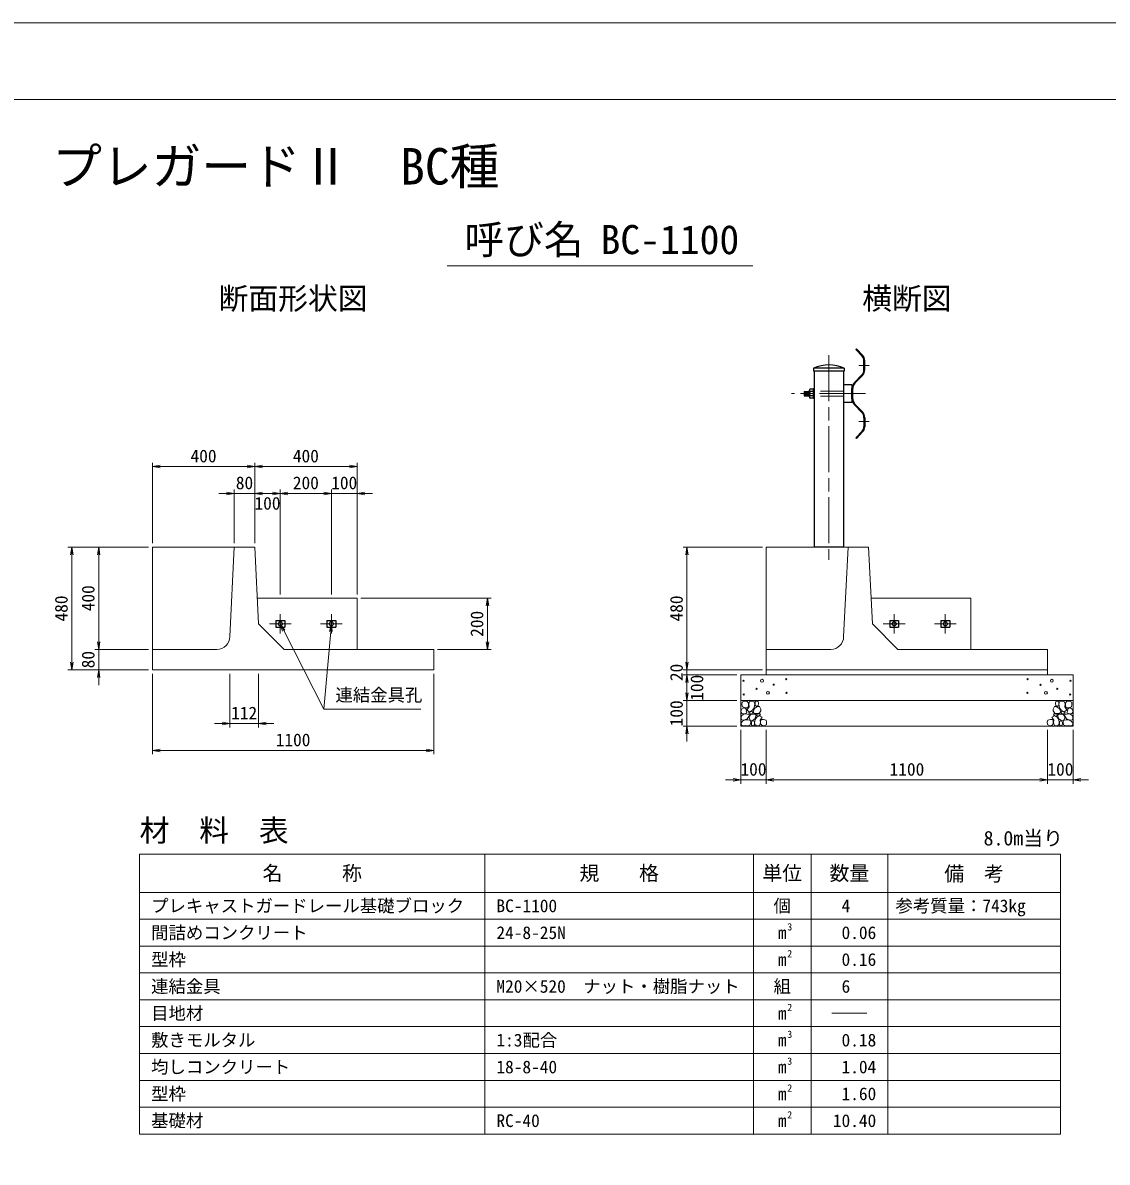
# Model space of a CAD drawing. Units: millimetres at full size, sheet at 1:15. Extents: x 0 to 12615, y 0 to 8910.
# Drawn here: x 5318 to 9558, y 4455 to 8910 of the extents above; entities that cross this region are included whole.
import ezdxf
from ezdxf.enums import TextEntityAlignment as Align

# ---------------------------------------------------------------- set-up
doc = ezdxf.new("R2010")
doc.units = ezdxf.units.MM
doc.header["$LTSCALE"] = 15
doc.linetypes.add('CHAIN', pattern=[18.5, 12, -1.5, 3.5, -1.5])
doc.linetypes.add('DASHED_SPACED', pattern=[12, 6, -6])
for name, color, linetype, lineweight in [('D-BMK', 2, 'CHAIN', 13), ('D-DCR-HCHn', 4, 'Continuous', 9), ('D-MTR-FRAM', 7, 'Continuous', 13), ('D-MTR-LINE', 7, 'Continuous', 13), ('D-MTR-TXT', 7, 'Continuous', 13), ('D-STR-DIM', 7, 'Continuous', 13), ('D-STR-STRn', 1, 'Continuous', 25), ('D-STR-TXT', 7, 'Continuous', 13), ('D-TTL', 2, 'Continuous', 13), ('D-TTL-TXT', 7, 'Continuous', 13)]:
    doc.layers.add(name, color=color, linetype=linetype, lineweight=lineweight)
doc.layers.add('D-MTR', color=7, linetype='Continuous')
doc.styles.add('ＭＳ ゴシック', font='')
doc.styles.get('ＭＳ ゴシック').set_extended_font_data('MS Gothic')

# ---------------------------------------------------------------- blocks, each defined once
blk = doc.blocks.new('open_arrow')
at = {"color": 0, "linetype": 'Continuous', "lineweight": -2}
blk.add_lwpolyline([(7.5, 1.25), (0, 0), (7.5, -1.25)], dxfattribs=at)

msp = doc.modelspace()

# ---------------------------------------------------------------- linework, layer by layer
at = {"layer": 'D-BMK'}
for p, q in [((8470, 7610), (8470, 6810)), ((8626.89, 7569.5), (8586.95, 7569.5)), ((8613.35, 7460), (8323.65, 7460)), ((8626.89, 7350.5), (8586.95, 7350.5)), ((6325, 6522.5), (6325, 6597.5)), ((6525, 6522.5), (6525, 6597.5)), ((8725, 6522.5), (8725, 6597.5)), ((8925, 6522.5), (8925, 6597.5)), ((6282.5, 6560), (6367.5, 6560)), ((6482.5, 6560), (6567.5, 6560)), ((8682.5, 6560), (8767.5, 6560)), ((8882.5, 6560), (8967.5, 6560))]:
    msp.add_line(p, q, dxfattribs=at)
at = {"layer": 'D-DCR-HCHn'}
for points in [[(8150.6, 6255.8), (8140.2, 6258.11), (8130.95, 6253.49), (8129.8, 6243.08), (8132.11, 6234.99), (8143.66, 6231.53), (8151.75, 6231.53), (8155.22, 6237.31), (8155.22, 6250.02)], [(8159.84, 6256.95), (8156.38, 6246.55), (8157.53, 6234.99), (8149.44, 6222.28), (8159.84, 6216.5), (8171.4, 6222.28), (8178.34, 6231.53), (8180.65, 6246.55), (8178.34, 6254.64), (8171.4, 6258.11)], [(8179.49, 6229.22), (8173.71, 6215.35), (8178.34, 6209.57), (8192.21, 6209.57), (8197.98, 6211.88), (8203.76, 6219.97), (8203.76, 6226.9), (8197.98, 6236.15), (8191.05, 6237.31)], [(8181.8, 6254.64), (8181.8, 6240.77), (8187.58, 6237.31), (8193.36, 6240.77), (8194.52, 6248.86), (8193.36, 6255.8), (8185.27, 6258.11)], [(9370.51, 6229.22), (9376.29, 6215.35), (9371.66, 6209.57), (9357.79, 6209.57), (9352.02, 6211.88), (9346.24, 6219.97), (9346.24, 6226.9), (9352.02, 6236.15), (9358.95, 6237.31)], [(9368.2, 6254.64), (9368.2, 6240.77), (9362.42, 6237.31), (9356.64, 6240.77), (9355.48, 6248.86), (9356.64, 6255.8), (9364.73, 6258.11)], [(9390.16, 6256.95), (9393.62, 6246.55), (9392.47, 6234.99), (9400.56, 6222.28), (9390.16, 6216.5), (9378.6, 6222.28), (9371.66, 6231.53), (9369.35, 6246.55), (9371.66, 6254.64), (9378.6, 6258.11)], [(9399.4, 6255.8), (9409.8, 6258.11), (9419.05, 6253.49), (9420.2, 6243.08), (9417.89, 6234.99), (9406.34, 6231.53), (9398.25, 6231.53), (9394.78, 6237.31), (9394.78, 6250.02)], [(8128.64, 6226.9), (8125.17, 6216.5), (8129.8, 6209.57), (8141.35, 6208.41), (8149.24, 6211.8), (8145.98, 6219.97), (8148.29, 6224.59), (8143.66, 6229.22), (8136.73, 6231.53)], [(8150.58, 6188.5), (8159.14, 6201.35), (8158.07, 6204.56), (8146.3, 6207.77), (8135.6, 6206.7), (8128.11, 6200.28), (8127.03, 6192.78), (8128.11, 6185.29), (8136.67, 6183.15)], [(8162.16, 6216.5), (8156.38, 6211.88), (8158.69, 6208.41), (8166.78, 6208.41), (8170.25, 6209.57), (8172.56, 6214.19), (8169.09, 6217.66)], [(8180.54, 6188.5), (8185.89, 6201.35), (8181.61, 6206.7), (8168.77, 6206.7), (8163.42, 6204.56), (8158.07, 6197.07), (8158.07, 6190.64), (8163.42, 6182.08), (8169.84, 6181.01)], [(8198.73, 6162.82), (8201.94, 6172.45), (8200.87, 6183.15), (8208.36, 6194.93), (8198.73, 6200.28), (8188.03, 6194.93), (8181.61, 6186.36), (8179.47, 6172.45), (8181.61, 6164.96), (8188.03, 6161.75)], [(8196.59, 6200.28), (8201.94, 6204.56), (8199.8, 6207.77), (8192.31, 6207.77), (8189.1, 6206.7), (8186.96, 6202.42), (8190.17, 6199.21)], [(9351.27, 6162.82), (9348.06, 6172.45), (9349.13, 6183.15), (9341.64, 6194.93), (9351.27, 6200.28), (9361.97, 6194.93), (9368.39, 6186.36), (9370.53, 6172.45), (9368.39, 6164.96), (9361.97, 6161.75)], [(9353.41, 6200.28), (9348.06, 6204.56), (9350.2, 6207.77), (9357.69, 6207.77), (9360.9, 6206.7), (9363.04, 6202.42), (9359.83, 6199.21)], [(9369.46, 6188.5), (9364.11, 6201.35), (9368.39, 6206.7), (9381.23, 6206.7), (9386.58, 6204.56), (9391.93, 6197.07), (9391.93, 6190.64), (9386.58, 6182.08), (9380.16, 6181.01)], [(9387.84, 6216.5), (9393.62, 6211.88), (9391.31, 6208.41), (9383.22, 6208.41), (9379.75, 6209.57), (9377.44, 6214.19), (9380.91, 6217.66)], [(9399.42, 6188.5), (9390.86, 6201.35), (9391.93, 6204.56), (9403.7, 6207.77), (9414.4, 6206.7), (9421.89, 6200.28), (9422.97, 6192.78), (9421.89, 6185.29), (9413.33, 6183.15)], [(9421.36, 6226.9), (9424.83, 6216.5), (9420.2, 6209.57), (9408.65, 6208.41), (9400.76, 6211.8), (9404.02, 6219.97), (9401.71, 6224.59), (9406.34, 6229.22), (9413.27, 6231.53)], [(8154.86, 6161.75), (8162.35, 6164.96), (8164.49, 6175.66), (8160.21, 6183.15), (8152.72, 6185.29), (8143.09, 6184.22), (8132.39, 6179.94), (8127.03, 6173.52), (8127.03, 6166.03), (8130.25, 6161.75), (8143.09, 6162.82)], [(8178.4, 6164.96), (8178.4, 6177.8), (8173.05, 6181.01), (8167.7, 6177.8), (8166.63, 6170.31), (8167.7, 6163.89), (8175.19, 6161.75)], [(8207.29, 6163.89), (8216.92, 6161.75), (8225.49, 6166.03), (8226.56, 6175.66), (8224.42, 6183.15), (8213.71, 6186.36), (8206.22, 6186.36), (8203.01, 6181.01), (8203.01, 6169.24)], [(9342.71, 6163.89), (9333.08, 6161.75), (9324.51, 6166.03), (9323.44, 6175.66), (9325.58, 6183.15), (9336.29, 6186.36), (9343.78, 6186.36), (9346.99, 6181.01), (9346.99, 6169.24)], [(9371.6, 6164.96), (9371.6, 6177.8), (9376.95, 6181.01), (9382.3, 6177.8), (9383.37, 6170.31), (9382.3, 6163.89), (9374.81, 6161.75)], [(9395.14, 6161.75), (9387.65, 6164.96), (9385.51, 6175.66), (9389.79, 6183.15), (9397.28, 6185.29), (9406.91, 6184.22), (9417.61, 6179.94), (9422.97, 6173.52), (9422.97, 6166.03), (9419.75, 6161.75), (9406.91, 6162.82)]]:
    msp.add_lwpolyline(points, close=True, dxfattribs=at)
for centre, radius in [((8135.73, 6337.43), 2.25), ((8208.34, 6337.43), 5.62), ((8303.13, 6343.48), 2.25), ((9246.87, 6343.48), 2.25), ((9341.66, 6337.43), 5.62), ((9414.27, 6337.43), 2.25), ((8136.87, 6283.92), 2.25), ((8187.29, 6305.76), 2.25), ((8231.66, 6289.97), 5.62), ((8253.69, 6322.35), 2.25), ((8304.27, 6289.97), 2.25), ((9245.73, 6289.97), 2.25), ((9297.29, 6321.64), 2.25), ((9318.34, 6289.97), 5.62), ((9362.71, 6305.76), 2.25), ((9413.13, 6283.92), 2.25)]:
    msp.add_circle(centre, radius, dxfattribs=at)
at = {"layer": 'D-MTR-FRAM'}
for p, q in [((5775, 5660), (9375, 5660)), ((5775, 5660), (5775, 4565)), ((8700, 5660), (8700, 4565)), ((9375, 5660), (9375, 4565)), ((5775, 4565), (9375, 4565))]:
    msp.add_line(p, q, dxfattribs=at)
at = {"layer": 'D-MTR-LINE'}
for p, q in [((7125, 5660), (7125, 4565)), ((8175, 5660), (8175, 4565)), ((8400, 5660), (8400, 4565)), ((5775, 5510), (9375, 5510)), ((5775, 5405), (9375, 5405)), ((5775, 5300), (9375, 5300)), ((5775, 5195), (9375, 5195)), ((5775, 5090), (9375, 5090)), ((5775, 4985), (9375, 4985)), ((5775, 4880), (9375, 4880)), ((5775, 4775), (9375, 4775)), ((5775, 4670), (9375, 4670))]:
    msp.add_line(p, q, dxfattribs=at)
at = {"layer": 'D-MTR-TXT'}
msp.add_line((8481.7, 5037.5), (8618.3, 5037.5), dxfattribs=at)
at = {"layer": 'D-STR-DIM'}
for p, q in [((5825, 6875), (5825, 7190)), ((5825, 7175), (6225, 7175)), ((6225, 6875), (6225, 7190)), ((6225, 6875), (6225, 7190)), ((6625, 7175), (6225, 7175)), ((6625, 6675), (6625, 7190)), ((6145, 6875), (6145, 7085)), ((6225, 6875), (6225, 7085)), ((6225, 6875), (6225, 7085)), ((6325, 6675), (6325, 7085)), ((6325, 6675), (6325, 7085)), ((6525, 6675), (6525, 7085)), ((6525, 6675), (6525, 7085)), ((6625, 6675), (6625, 7085)), ((6085, 7070), (6285, 7070)), ((6225, 7070), (6325, 7070)), ((6325, 7070), (6525, 7070)), ((6465, 7070), (6685, 7070)), ((5810, 6860), (5495, 6860)), ((5510, 6860), (5510, 6380)), ((5810, 6860), (5600, 6860)), ((5615, 6460), (5615, 6860)), ((8210, 6860), (7900, 6860)), ((7915, 6860), (7915, 6380)), ((6640, 6660), (7150, 6660)), ((7135, 6460), (7135, 6660)), ((5615, 6320), (5615, 6520)), ((5810, 6460), (5600, 6460)), ((5810, 6460), (5600, 6460)), ((6940, 6460), (7150, 6460)), ((7915, 6440), (7915, 6300)), ((5810, 6380), (5495, 6380)), ((5810, 6380), (5600, 6380)), ((8210, 6380), (7900, 6380)), ((8210, 6380), (7900, 6380)), ((5825, 6365), (5825, 6050)), ((6127.51, 6365), (6127.51, 6155)), ((6240, 6365), (6240, 6155)), ((6925, 6365), (6925, 6050)), ((8110, 6360), (7900, 6360)), ((8110, 6360), (7900, 6360)), ((7915, 6360), (7915, 6260)), ((7915, 6320), (7915, 6100)), ((8110, 6260), (7900, 6260)), ((8110, 6260), (7900, 6260)), ((6300, 6170), (6067.51, 6170)), ((8110, 6160), (7900, 6160)), ((8125, 6145), (8125, 5935)), ((8225, 6145), (8225, 5935)), ((8225, 6145), (8225, 5935)), ((9325, 6145), (9325, 5935)), ((9325, 6145), (9325, 5935)), ((9425, 6145), (9425, 5935)), ((6925, 6065), (5825, 6065)), ((8065, 5950), (8285, 5950)), ((8225, 5950), (9325, 5950)), ((9265, 5950), (9485, 5950))]:
    msp.add_line(p, q, dxfattribs=at)
at = {"layer": 'D-STR-STRn'}
for p, q in [((8577.15, 7635), (8574.93, 7632.7)), ((8574.93, 7632.7), (8600.38, 7606.34)), ((8577.15, 7635), (8602.68, 7608.56)), ((8606.95, 7554.32), (8606.95, 7590.08)), ((8610.15, 7554.32), (8610.15, 7590.08)), ((8409.85, 7560), (8409.85, 7547.5)), ((8530.15, 7560), (8409.85, 7560)), ((8530.15, 7547.5), (8409.85, 7547.5)), ((8412.85, 7547.5), (8412.85, 6860)), ((8527.15, 7547.5), (8527.15, 7495)), ((8530.15, 7560), (8530.15, 7547.5)), ((8598.42, 7533.2), (8569.58, 7503.34)), ((8600.72, 7530.98), (8571.88, 7501.12)), ((8527.15, 7495), (8527.15, 7425)), ((8560.15, 7495), (8527.15, 7495)), ((8560.15, 7495), (8560.15, 7425)), ((8373.65, 7469), (8393.65, 7469)), ((8373.65, 7469), (8373.65, 7451)), ((8373.65, 7451), (8393.65, 7451)), ((8376.15, 7469), (8376.15, 7451)), ((8378.65, 7469), (8378.65, 7451)), ((8381.15, 7469), (8381.15, 7451)), ((8383.65, 7469), (8383.65, 7451)), ((8386.15, 7469), (8386.15, 7451)), ((8388.65, 7469), (8388.65, 7451)), ((8391.15, 7469), (8391.15, 7451)), ((8393.65, 7446.98), (8393.65, 7473.02)), ((8393.65, 7469), (8393.65, 7451)), ((8409.65, 7477.31), (8397.11, 7477.31)), ((8409.65, 7468.63), (8397.11, 7468.63)), ((8409.65, 7451.37), (8397.11, 7451.37)), ((8409.65, 7442.69), (8397.11, 7442.69)), ((8412.85, 7478.5), (8409.65, 7478.5)), ((8409.65, 7478.5), (8409.65, 7441.5)), ((8409.65, 7442.69), (8409.65, 7477.31)), ((8412.85, 7471), (8409.65, 7471)), ((8412.85, 7449), (8409.65, 7449)), ((8412.85, 7441.5), (8409.65, 7441.5)), ((8412.85, 7478.5), (8412.85, 7441.5)), ((8560.15, 7440), (8560.15, 7480)), ((8563.35, 7440), (8563.35, 7480)), ((8563.35, 7442.69), (8563.35, 7477.31)), ((8560.15, 7425), (8527.15, 7425)), ((8527.15, 7425), (8527.15, 6860)), ((8598.42, 7386.8), (8569.58, 7416.66)), ((8600.72, 7389.02), (8571.88, 7418.88)), ((8606.95, 7365.68), (8606.95, 7329.92)), ((8610.15, 7365.68), (8610.15, 7329.92)), ((8574.93, 7287.3), (8600.38, 7313.66)), ((8577.15, 7285), (8602.68, 7311.44)), ((8577.15, 7285), (8574.93, 7287.3)), ((8527.15, 6860), (8412.85, 6860)), ((6307.5, 6572.5), (6307.5, 6547.5)), ((6307.5, 6572.5), (6342.5, 6572.5)), ((6342.5, 6572.5), (6342.5, 6547.5)), ((6507.5, 6572.5), (6507.5, 6547.5)), ((6507.5, 6572.5), (6542.5, 6572.5)), ((6542.5, 6572.5), (6542.5, 6547.5)), ((8707.5, 6572.5), (8707.5, 6547.5)), ((8707.5, 6572.5), (8742.5, 6572.5)), ((8742.5, 6572.5), (8742.5, 6547.5)), ((8907.5, 6572.5), (8907.5, 6547.5)), ((8907.5, 6572.5), (8942.5, 6572.5)), ((8942.5, 6572.5), (8942.5, 6547.5)), ((6307.5, 6547.5), (6342.5, 6547.5)), ((6507.5, 6547.5), (6542.5, 6547.5)), ((8707.5, 6547.5), (8742.5, 6547.5)), ((8907.5, 6547.5), (8942.5, 6547.5))]:
    msp.add_line(p, q, dxfattribs=at)
at = {"layer": 'D-STR-STRn', "linetype": 'DASHED_SPACED', "lineweight": 13}
for p, q in [((8527.15, 7469.23), (8412.85, 7469.23)), ((8527.15, 7450.77), (8412.85, 7450.77))]:
    msp.add_line(p, q, dxfattribs=at)
at = {"layer": 'D-STR-STRn', "lineweight": 13}
for p, q in [((5825, 6460), (5825, 6860)), ((5825, 6860), (6145, 6860)), ((6145, 6860), (6127.5, 6510)), ((6145, 6860), (6225, 6860)), ((6225, 6860), (6240, 6560)), ((8225, 6460), (8225, 6860)), ((8225, 6860), (8545, 6860)), ((8545, 6860), (8527.5, 6510)), ((8545, 6860), (8625, 6860)), ((8625, 6860), (8640, 6560)), ((6235, 6660), (6625, 6660)), ((6625, 6660), (6625, 6460)), ((8635, 6660), (9025, 6660)), ((9025, 6660), (9025, 6460)), ((6240, 6560), (6340, 6460)), ((8640, 6560), (8740, 6460)), ((6077.5, 6460), (5825, 6460)), ((5825, 6380), (5825, 6460)), ((6340, 6460), (6925, 6460)), ((6925, 6380), (6925, 6460)), ((8477.5, 6460), (8225, 6460)), ((8225, 6380), (8225, 6460)), ((8740, 6460), (9325, 6460)), ((9325, 6380), (9325, 6460)), ((5825, 6380), (6925, 6380)), ((8225, 6380), (9325, 6380)), ((8225, 6380), (8225, 6360)), ((9325, 6380), (9325, 6360)), ((8125, 6360), (9425, 6360)), ((8125, 6360), (8125, 6260)), ((9425, 6360), (9425, 6260)), ((8125, 6160), (8125, 6260)), ((8125, 6260), (9425, 6260)), ((9425, 6260), (9425, 6160)), ((9425, 6160), (8125, 6160))]:
    msp.add_line(p, q, dxfattribs=at)
at = {"layer": 'D-STR-STRn'}
for centre in [(6325, 6560), (6525, 6560), (8725, 6560), (8925, 6560)]:
    msp.add_circle(centre, 8, dxfattribs=at)
for centre, radius, start, end in [((8583.55, 7590.08), 23.4, 0, 44), ((8583.55, 7590.08), 26.6, 0, 44), ((8470, 7415.25), 156.75, 67.4351, 112.5649), ((8576.55, 7554.32), 30.4, 316, 0), ((8576.55, 7554.32), 33.6, 316, 0), ((8593.75, 7480), 33.6, 136, 180), ((8593.75, 7480), 30.4, 136, 180), ((8398.1, 7472.97), 4.45, 102.80038, 257.19962), ((8406.15, 7460), 12.5, 136.3091, 223.6909), ((8398.1, 7447.03), 4.45, 102.80038, 257.19962), ((8593.75, 7440), 33.6, 180, 224), ((8593.75, 7440), 30.4, 180, 224), ((8576.55, 7365.68), 30.4, 0, 44), ((8576.55, 7365.68), 33.6, 0, 44), ((8583.55, 7329.92), 23.4, 316, 0), ((8583.55, 7329.92), 26.6, 316, 0)]:
    msp.add_arc(centre, radius, start, end, dxfattribs=at)
at = {"layer": 'D-STR-STRn', "lineweight": 13}
for centre in [(6077.5, 6510), (8477.5, 6510)]:
    msp.add_arc(centre, 50, 270, 0, dxfattribs=at)
at = {"layer": 'D-STR-TXT'}
for points in [[(6325, 6560), (6338.67, 6533.3), (6495.55, 6226.92), (6875, 6226.92)], [(6525, 6560), (6522.36, 6530.12), (6495.55, 6226.92)]]:
    msp.add_lwpolyline(points, dxfattribs=at)
at = {"layer": 'D-TTL'}
for points in [[(0, 0), (12615, 0), (12615, 8910), (0, 8910)], [(300, 300), (12315, 300), (12315, 8610), (300, 8610)]]:
    msp.add_lwpolyline(points, close=True, dxfattribs=at)
at = {"layer": 'D-TTL-TXT'}
msp.add_line((6977.14, 7960), (8172.86, 7960), dxfattribs=at)

# ---------------------------------------------------------------- block references
at = {"layer": 'D-STR-DIM', "xscale": 4, "yscale": 4}
for p in [(5825, 7175), (6225, 7175), (6225, 7070), (6225, 7070), (6325, 7070), (6625, 7070), (6240, 6170), (5825, 6065), (8225, 5950), (8225, 5950), (9425, 5950)]:
    msp.add_blockref('open_arrow', p, dxfattribs=at)
for p, rotation in [((6225, 7175), 180), ((6625, 7175), 180), ((6145, 7070), 180), ((6325, 7070), 180), ((6525, 7070), 180), ((6525, 7070), 180), ((5510, 6860), 270), ((5615, 6860), 270), ((7915, 6860), 270), ((7135, 6660), 270), ((5615, 6460), 90), ((5615, 6460), 90), ((7135, 6460), 90), ((5510, 6380), 90), ((5615, 6380), 270), ((7915, 6380), 90), ((7915, 6380), 90), ((7915, 6360), 270), ((7915, 6360), 270), ((7915, 6260), 90), ((7915, 6260), 90), ((6127.51, 6170), 180), ((7915, 6160), 270), ((6925, 6065), 180), ((8125, 5950), 180), ((9325, 5950), 180), ((9325, 5950), 180)]:
    msp.add_blockref('open_arrow', p, dxfattribs=dict(at, rotation=rotation))
at = {"layer": 'D-STR-TXT', "xscale": 4, "yscale": 4}
for p, rotation in [((6325, 6560), 297.1), ((6525, 6560), 264.9)]:
    msp.add_blockref('open_arrow', p, dxfattribs=dict(at, rotation=rotation))

# ---------------------------------------------------------------- texts
at = {"layer": 'D-MTR', "style": 'ＭＳ ゴシック'}
msp.add_text('材\u3000料\u3000表', height=85.45, dxfattribs=at).set_placement((5775, 5683.55), align=Align.BOTTOM_LEFT)
msp.add_text('8.0m当り', height=56.96, dxfattribs=at).set_placement((9385.02, 5676.37), align=Align.BOTTOM_RIGHT)
at = {"layer": 'D-MTR-TXT', "style": 'ＭＳ ゴシック'}
for s, height, p in [('名\u3000\u3000\u3000称', 56.96, (6450, 5585)), ('規\u3000\u3000格', 56.96, (7650, 5585)), ('単位', 56.96, (8287.5, 5585)), ('数量', 56.96, (8550, 5585)), ('備\u3000考', 56.96, (9037.5, 5583.17)), ('個', 49.84, (8287.5, 5457.5)), ('m', 49.84, (8287.5, 5352.5)), ('m', 49.84, (8287.5, 5247.5)), ('組', 49.84, (8287.5, 5142.5)), ('m', 49.84, (8287.5, 5037.5)), ('m', 49.84, (8287.5, 4932.5)), ('m', 49.84, (8287.5, 4827.5)), ('m', 49.84, (8287.5, 4722.5)), ('m', 49.84, (8287.5, 4617.5))]:
    msp.add_text(s, height=height, dxfattribs=at).set_placement(p, align=Align.MIDDLE_CENTER)
for s, p in [('プレキャストガードレール基礎ブロック', (5820, 5457.5)), ('BC-1100', (7170, 5457.5)), ('参考質量：743kg', (8730, 5457.5)), ('間詰めコンクリート', (5820, 5352.5)), ('24-8-25N', (7170, 5352.5)), ('型枠', (5820, 5247.5)), ('連結金具', (5820, 5142.5)), ('M20×520\u3000ナット・樹脂ナット', (7170, 5142.5)), ('目地材', (5820, 5037.5)), ('敷きモルタル', (5820, 4932.5)), ('1:3配合', (7170, 4932.5)), ('均しコンクリート', (5820, 4827.5)), ('18-8-40', (7170, 4827.5)), ('型枠', (5820, 4722.5)), ('基礎材', (5820, 4617.5)), ('RC-40', (7170, 4617.5))]:
    msp.add_text(s, height=49.84, dxfattribs=at).set_placement(p, align=Align.MIDDLE_LEFT)
for s, p in [('4   ', (8655, 5457.5)), ('0.06', (8655, 5352.5)), ('0.16', (8655, 5247.5)), ('6   ', (8655, 5142.5)), ('0.18', (8655, 4932.5)), ('1.04', (8655, 4827.5)), ('1.60', (8655, 4722.5)), ('10.40', (8655, 4617.5))]:
    msp.add_text(s, height=49.84, dxfattribs=at).set_placement(p, align=Align.MIDDLE_RIGHT)
for s, p in [('3', (8307.1, 5352.5)), ('2', (8307.1, 5247.5)), ('2', (8307.1, 5037.5)), ('3', (8307.1, 4932.5)), ('3', (8307.1, 4827.5)), ('2', (8307.1, 4722.5)), ('2', (8307.1, 4617.5))]:
    msp.add_text(s, height=28.48, dxfattribs=at).set_placement(p, align=Align.BOTTOM_LEFT)
at = {"layer": 'D-STR-DIM', "style": 'ＭＳ ゴシック'}
for s, p in [('400', (6025, 7216.25)), ('400', (6425, 7216.25)), ('80', (6185, 7111.25)), ('200', (6425, 7111.25)), ('100', (6575, 7111.25)), ('100', (6275, 7031.25)), ('112', (6183.76, 6211.25)), ('1100', (6375, 6106.25)), ('100', (8175, 5991.25)), ('1100', (8775, 5991.25)), ('100', (9375, 5991.25))]:
    msp.add_text(s, height=49.84, dxfattribs=at).set_placement(p, align=Align.MIDDLE_CENTER)
for s, p in [('400', (5573.75, 6660)), ('480', (5468.75, 6620)), ('480', (7873.75, 6620)), ('200', (7093.75, 6560)), ('80', (5573.75, 6420)), ('20', (7873.75, 6370)), ('100', (7953.75, 6310)), ('100', (7873.75, 6210))]:
    msp.add_text(s, height=49.84, rotation=90, dxfattribs=at).set_placement(p, align=Align.MIDDLE_CENTER)
at = {"layer": 'D-STR-TXT', "style": 'ＭＳ ゴシック'}
msp.add_text('連結金具孔', height=49.84, dxfattribs=at).set_placement((6540.55, 6241.92), align=Align.BOTTOM_LEFT)
at = {"layer": 'D-TTL-TXT', "style": 'ＭＳ ゴシック'}
for s, height, p in [('プレガードⅡ\u3000BC種', 142.4, (6307.5, 8235)), ('呼び名', 113.9, (7277.81, 7971.25)), ('BC-1100', 113.9, (7848.19, 7971.25)), ('断面形状図', 85.45, (6375, 7763.61)), ('横断図', 85.45, (8775, 7763.61))]:
    msp.add_text(s, height=height, dxfattribs=at).set_placement(p, align=Align.BOTTOM_CENTER)

doc.saveas('drawing.dxf')
